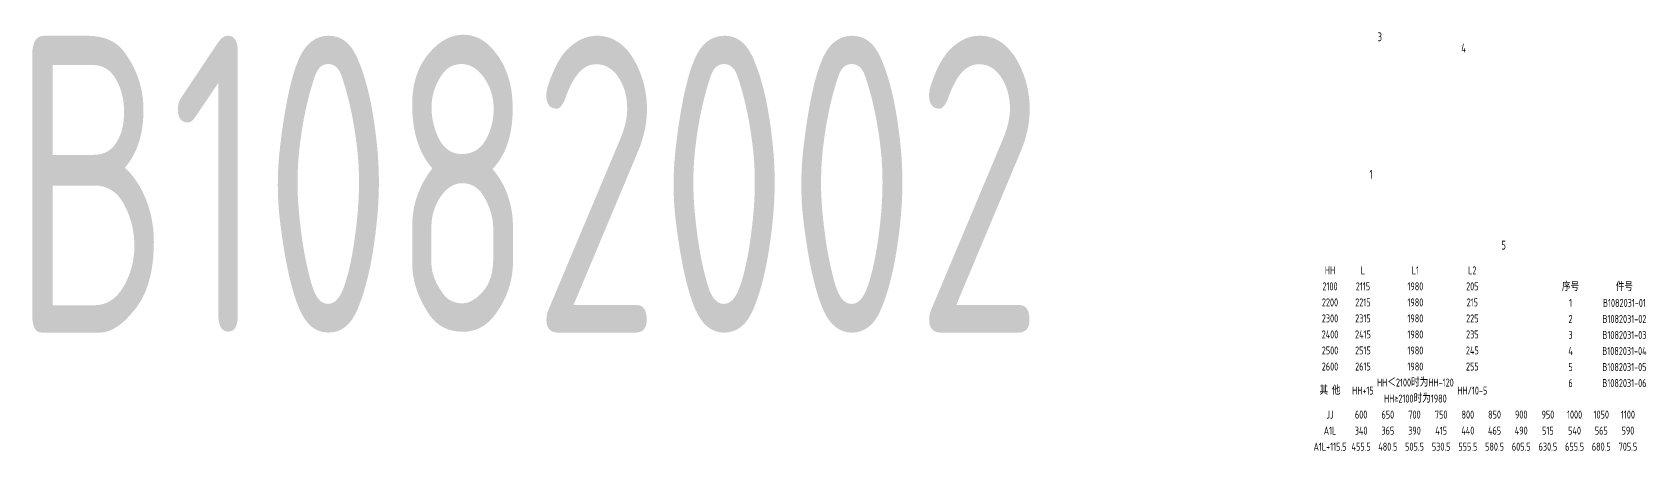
# Model space of a CAD drawing. Header units: inches. Extents: x 14216 to 120088, y -29410 to 23559.
# Drawn here: x 14216 to 19658, y -18912 to -17503 of the extents above; entities that cross this region are included whole.
import ezdxf
from ezdxf.enums import TextEntityAlignment as Align

# ---------------------------------------------------------------- set-up
doc = ezdxf.new("R2010")
doc.units = ezdxf.units.IN
doc.header["$LTSCALE"] = 0.3
doc.header["$MEASUREMENT"] = 0
doc.layers.add('2', color=2, linetype='Continuous')
doc.layers.add('2细实线', color=2, linetype='Continuous')
doc.styles.add('HZ', font='isocp2.shx', dxfattribs={"width": 0.7, "bigfont": 'hztxt.shx'})

msp = doc.modelspace()

# ---------------------------------------------------------------- texts
at = {"layer": '2', "color": 4, "style": 'HZ', "width": 0.7}
for s, p in [('3', (18754.004, -17533.259)), ('4', (19036.243, -17571.23)), ('1', (18726.601, -17996.276)), ('5', (19171.46, -18234.974))]:
    msp.add_text(s, height=30, dxfattribs=at).set_placement(p)
at = {"layer": '2', "style": 'HZ', "width": 0.8}
for s, p in [('HH', (18593.243, -18304.946)), ('L', (18704.243, -18304.946)), ('L1', (18881.243, -18304.946)), ('L2', (19073.243, -18304.946)), ('2100', (18593.243, -18358.946)), ('2115', (18704.243, -18358.946)), ('1980', (18881.243, -18358.946)), ('205', (19073.243, -18358.946)), ('序号', (19404.635, -18360.798)), ('件号', (19586.309, -18360.798)), ('2200', (18593.243, -18412.946)), ('2215', (18704.243, -18412.946)), ('1980', (18881.243, -18412.946)), ('215', (19073.243, -18412.946)), ('1', (19404.635, -18414.798)), ('B1082031-01', (19586.309, -18414.798)), ('2300', (18593.243, -18466.946)), ('2315', (18704.243, -18466.946)), ('1980', (18881.243, -18466.946)), ('225', (19073.243, -18466.946)), ('2', (19404.635, -18468.798)), ('B1082031-02', (19586.309, -18468.798)), ('2400', (18593.243, -18520.946)), ('2415', (18704.243, -18520.946)), ('1980', (18881.243, -18520.946)), ('235', (19073.243, -18520.946)), ('3', (19404.635, -18522.798)), ('B1082031-03', (19586.309, -18522.798)), ('2500', (18593.243, -18574.946)), ('2515', (18704.243, -18574.946)), ('1980', (18881.243, -18574.946)), ('245', (19073.243, -18574.946)), ('4', (19404.635, -18576.798)), ('B1082031-04', (19586.309, -18576.798)), ('2600', (18593.243, -18628.946)), ('2615', (18704.243, -18628.946)), ('HH＜2100时为HH-120', (18881.243, -18682.946)), ('1980', (18881.243, -18628.946)), ('255', (19073.243, -18628.946)), ('5', (19404.635, -18630.798)), ('B1082031-05', (19586.309, -18630.798)), ('其 他', (18593.243, -18709.946)), ('HH+15', (18704.243, -18709.946)), ('HH≥2100时为1980', (18881.243, -18736.946)), ('HH/10-5', (19073.243, -18709.946)), ('6', (19404.635, -18684.798)), ('B1082031-06', (19586.309, -18684.798))]:
    msp.add_text(s, height=27, dxfattribs=at).set_placement(p, align=Align.MIDDLE_CENTER)
at = {"layer": '2', "color": 6, "insert": (15886.747, -18014.662), "char_height": 1000, "attachment_point": 5, "style": 'HZ'}
msp.add_mtext('\\A1;B1082002', dxfattribs=at)
at = {"layer": '2细实线', "style": 'HZ', "width": 0.8}
for s, p in [('JJ', (18593.243, -18790.946)), ('600', (18698.243, -18790.946)), ('650', (18788.243, -18790.946)), ('700', (18878.243, -18790.946)), ('750', (18968.243, -18790.946)), ('800', (19058.243, -18790.946)), ('850', (19148.243, -18790.946)), ('900', (19238.243, -18790.946)), ('950', (19328.243, -18790.946)), ('1000', (19418.243, -18790.946)), ('1050', (19508.243, -18790.946)), ('1100', (19598.243, -18790.946)), ('A1L', (18593.243, -18844.946)), ('340', (18698.243, -18844.946)), ('365', (18788.243, -18844.946)), ('390', (18878.243, -18844.946)), ('415', (18968.243, -18844.946)), ('440', (19058.243, -18844.946)), ('465', (19148.243, -18844.946)), ('490', (19238.243, -18844.946)), ('515', (19328.243, -18844.946)), ('540', (19418.243, -18844.946)), ('565', (19508.243, -18844.946)), ('590', (19598.243, -18844.946)), ('A1L+115.5', (18593.243, -18898.946)), ('455.5', (18698.243, -18898.946)), ('480.5', (18788.243, -18898.946)), ('505.5', (18878.243, -18898.946)), ('530.5', (18968.243, -18898.946)), ('555.5', (19058.243, -18898.946)), ('580.5', (19148.243, -18898.946)), ('605.5', (19238.243, -18898.946)), ('630.5', (19328.243, -18898.946)), ('655.5', (19418.243, -18898.946)), ('680.5', (19508.243, -18898.946)), ('705.5', (19598.243, -18898.946))]:
    msp.add_text(s, height=27, dxfattribs=at).set_placement(p, align=Align.MIDDLE_CENTER)

doc.saveas('drawing.dxf')
